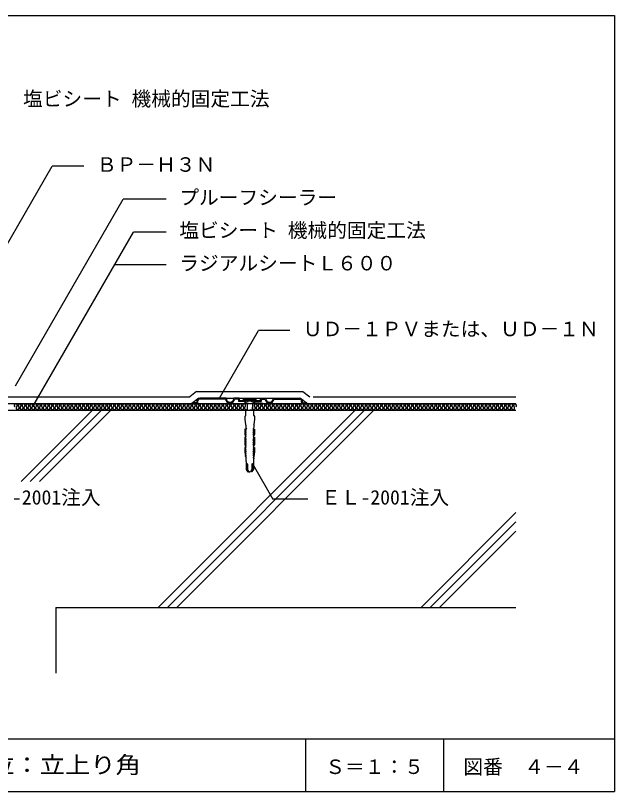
# Model space of a CAD drawing. Units: millimetres, scale not verified. Extents: x -410 to 390, y -605 to 625.
# Drawn here: x -66 to 390, y -605 to -15 of the extents above; entities that cross this region are included whole.
import ezdxf
from ezdxf.enums import TextEntityAlignment as Align

# ---------------------------------------------------------------- set-up
doc = ezdxf.new("R2010")
doc.units = ezdxf.units.MM
doc.header["$LTSCALE"] = 5
doc.linetypes.add('DASHED3', pattern=[4, 3, -1])
for name, color, linetype in [('2-2_in line', 7, 'Continuous'), ('2-3', 3, 'Continuous'), ('2-4_out line', 2, 'Continuous'), ('2-6_鋼板・アングル', 2, 'Continuous'), ('2-7_ビス', 7, 'Continuous'), ('2-A_moji', 7, 'Continuous'), ('2-D_ハッチ他', 4, 'Continuous'), ('2-E_con他', 4, 'Continuous'), ('F-2', 7, 'Continuous'), ('F-5', 6, 'Continuous'), ('F-7', 1, 'Continuous'), ('F-A', 7, 'Continuous')]:
    doc.layers.add(name, color=color, linetype=linetype)
doc.styles.add('HG丸ｺﾞｼｯｸM-PRO', font='')
doc.styles.add('ＭＳ ゴシック', font='')
doc.styles.get('HG丸ｺﾞｼｯｸM-PRO').set_extended_font_data('HG丸ｺﾞｼｯｸM-PRO')
doc.styles.get('ＭＳ ゴシック').set_extended_font_data('MS Gothic')

msp = doc.modelspace()

# ---------------------------------------------------------------- linework, layer by layer
at = {"layer": '2-2_in line'}
for p, q in [((73.67, -306.405), (68.38, -310.405)), ((151.079, -306.405), (156.369, -310.405)), ((-149.043, -310.405), (314.842, -310.405)), ((-185.158, -315.405), (314.842, -315.405))]:
    msp.add_line(p, q, dxfattribs=at)
at = {"layer": '2-3'}
for q in [(314.842, -465.405), (-35.158, -515.405)]:
    msp.add_line((-35.158, -465.405), q, dxfattribs=at)
at = {"layer": '2-4_out line'}
for p, q in [((-79.249, -305.405), (66.703, -305.405)), ((71.993, -301.405), (66.703, -305.405)), ((71.993, -301.405), (152.756, -301.405)), ((152.756, -301.405), (158.047, -305.405)), ((160.514, -305.405), (314.842, -305.405))]:
    msp.add_line(p, q, dxfattribs=at)
at = {"layer": '2-6_鋼板・アングル'}
for p, q in [((94.409, -306.405), (74.409, -306.405)), ((94.409, -306.405), (100.409, -306.405)), ((104.409, -306.405), (100.409, -306.405)), ((104.409, -306.405), (120.409, -306.405)), ((104.409, -306.405), (104.409, -308.405)), ((120.409, -306.405), (124.409, -306.405)), ((124.409, -306.405), (130.409, -306.405)), ((130.409, -306.405), (150.409, -306.405)), ((68.909, -310.405), (68.909, -310.305)), ((71.909, -310.405), (68.909, -310.405)), ((71.909, -309.805), (69.409, -309.805)), ((71.909, -310.405), (138.314, -310.405)), ((72.409, -309.305), (72.409, -308.405)), ((73.009, -309.305), (73.009, -308.405)), ((93.86, -307.005), (74.409, -307.005)), ((103.809, -307.005), (100.959, -307.005)), ((103.809, -307.005), (103.809, -309.005)), ((108.161, -309.005), (103.809, -309.005)), ((108.409, -308.405), (104.409, -308.405)), ((108.161, -309.005), (108.809, -309.654)), ((108.409, -308.405), (109.409, -309.405)), ((108.409, -308.405), (116.409, -308.405)), ((108.809, -309.654), (108.809, -310.405)), ((109.409, -309.405), (109.409, -310.405)), ((116.658, -309.005), (116.009, -309.654)), ((116.009, -309.654), (116.009, -310.405)), ((122.339, -310.405), (116.009, -310.405)), ((116.658, -309.005), (121.009, -309.005)), ((121.009, -307.005), (123.86, -307.005)), ((121.009, -307.005), (121.009, -309.005)), ((130.959, -307.005), (150.409, -307.005)), ((138.314, -310.405), (155.909, -310.405)), ((151.809, -309.305), (151.809, -308.405)), ((152.409, -309.305), (152.409, -308.405)), ((152.909, -309.805), (155.409, -309.805)), ((155.909, -310.405), (155.909, -310.305))]:
    msp.add_line(p, q, dxfattribs=at)
msp.add_lwpolyline([(120.409, -306.405), (120.409, -308.405), (116.409, -308.405), (115.409, -309.405), (115.409, -310.405)], dxfattribs=at)
for centre, radius, start, end in [((74.409, -308.405), 2, 89.99999, 179.99999), ((97.409, -306.405), 3, 179.99999, 359.99999), ((127.409, -306.405), 3, 179.99999, 359.99999), ((150.409, -308.405), 2, 359.99999, 89.99999), ((69.409, -310.305), 0.5, 89.99999, 179.99999), ((71.909, -309.305), 1.1, 269.99999, 359.99999), ((71.909, -309.305), 0.5, 269.99999, 359.99999), ((74.409, -308.405), 1.4, 89.99999, 179.99999), ((97.409, -306.405), 3.6, 189.59406, 350.40592), ((127.409, -306.405), 3.6, 189.59406, 350.40592), ((150.409, -308.405), 1.4, 359.99999, 89.99999), ((152.909, -309.305), 1.1, 179.99999, 269.99999), ((152.909, -309.305), 0.5, 179.99999, 269.99999), ((155.409, -310.305), 0.5, 359.99999, 89.99999)]:
    msp.add_arc(centre, radius, start, end, dxfattribs=at)
at = {"layer": '2-7_ビス'}
for p, q in [((107.375, -307.03), (107.375, -307.53)), ((107.375, -307.53), (110.25, -310.405)), ((117.375, -307.53), (107.375, -307.53)), ((110.375, -310.405), (110.375, -315.405)), ((114.375, -310.405), (114.375, -315.405)), ((117.375, -307.53), (114.5, -310.405)), ((109.206, -335.03), (109.206, -335.03)), ((109.206, -335.03), (109.206, -335.03)), ((115.543, -335.03), (115.543, -335.03)), ((115.543, -335.03), (115.543, -335.03)), ((109.205, -350.697), (109.639, -351.521)), ((115.544, -350.697), (115.11, -351.521))]:
    msp.add_line(p, q, dxfattribs=at)
at = {"layer": '2-7_ビス', "linetype": 'DASHED3'}
for p, q in [((109.825, -307.53), (109.825, -307.03)), ((109.825, -307.53), (110.907, -309.405)), ((114.925, -307.53), (113.842, -309.405)), ((114.925, -307.53), (114.925, -307.03))]:
    msp.add_line(p, q, dxfattribs=at)
at = {"layer": '2-7_ビス'}
for points in [[(117.375, -307.53), (117.375, -307.03), (107.375, -307.03)], [(109.375, -319.501), (109.375, -315.405), (112.375, -315.405)], [(115.375, -319.501), (115.375, -315.405), (112.375, -315.405)], [(109.375, -319.501), (108.625, -320.325), (108.625, -322.424), (109.173, -326.542), (109.415, -326.949), (109.375, -326.949), (109.375, -328.763), (109.808, -329.588)], [(115.375, -319.501), (116.125, -320.325), (116.125, -322.424), (115.576, -326.542), (115.335, -326.949), (115.375, -326.949), (115.375, -328.763), (114.942, -329.588)], [(109.678, -329.835), (108.7, -329.835), (108.7, -334.069), (109.201, -335.03), (109.206, -335.03)], [(109.746, -331.155), (109.239, -330.33), (109.239, -329.835)], [(115.003, -331.155), (115.511, -330.33), (115.511, -329.835)], [(115.072, -329.835), (116.05, -329.835), (116.05, -334.069), (115.548, -335.03), (115.543, -335.03)], [(109.239, -336.102), (108.7, -336.102), (108.7, -341.899), (109.206, -342.863)], [(109.206, -335.03), (109.21, -334.553), (109.527, -334.535)], [(109.746, -332.721), (109.239, -331.897), (109.239, -331.419), (109.587, -331.402)], [(109.689, -334.288), (109.239, -333.463), (109.239, -332.986), (109.587, -332.969)], [(109.746, -337.421), (109.239, -336.597), (109.239, -336.102)], [(115.003, -332.721), (115.511, -331.897), (115.511, -331.419), (115.162, -331.402)], [(115.003, -337.421), (115.511, -336.597), (115.511, -336.102)], [(115.06, -334.288), (115.511, -333.463), (115.511, -332.986), (115.163, -332.969)], [(115.543, -335.03), (115.54, -334.553), (115.222, -334.535)], [(115.511, -336.102), (116.05, -336.102), (116.05, -341.899), (115.543, -342.863)], [(109.746, -338.988), (109.239, -338.163), (109.239, -337.686), (109.587, -337.669)], [(109.746, -340.555), (109.239, -339.73), (109.239, -339.253), (109.587, -339.235)], [(109.689, -342.121), (109.239, -341.297), (109.239, -340.819), (109.587, -340.802)], [(115.003, -338.988), (115.511, -338.163), (115.511, -337.686), (115.163, -337.669)], [(115.003, -340.555), (115.511, -339.73), (115.511, -339.253), (115.163, -339.235)], [(115.061, -342.121), (115.511, -341.297), (115.511, -340.819), (115.163, -340.802)], [(109.239, -343.935), (108.7, -343.935), (108.7, -347.184), (109.205, -350.697), (109.206, -350.219), (109.515, -350.202)], [(109.206, -342.863), (109.21, -342.386), (109.53, -342.369)], [(109.682, -348.388), (109.218, -347.563), (109.222, -347.086), (109.557, -347.069)], [(109.714, -346.821), (109.234, -345.997), (109.239, -345.519), (109.587, -345.502)], [(109.746, -345.255), (109.239, -344.43), (109.239, -343.935)], [(115.003, -345.255), (115.511, -344.43), (115.511, -343.935)], [(115.036, -346.821), (115.516, -345.997), (115.511, -345.519), (115.163, -345.502)], [(115.068, -348.388), (115.531, -347.563), (115.527, -347.086), (115.193, -347.069)], [(115.543, -342.863), (115.54, -342.386), (115.219, -342.369)], [(115.511, -343.935), (116.05, -343.935), (116.05, -347.184), (115.544, -350.697), (115.543, -350.219), (115.234, -350.202)], [(109.659, -349.955), (109.209, -349.13), (109.211, -348.653), (109.533, -348.635)], [(109.509, -351.769), (109.375, -351.769), (109.375, -352.552), (109.525, -352.552), (109.525, -354.16), (109.531, -354.16)], [(115.09, -349.955), (115.541, -349.13), (115.538, -348.653), (115.216, -348.635)], [(115.24, -351.769), (115.375, -351.769), (115.375, -352.552), (115.225, -352.552), (115.225, -354.16), (115.218, -354.16)], [(109.581, -354.49), (109.581, -360.44), (110.022, -361.092), (111.025, -362.405), (111.174, -362.405), (110.089, -360.44), (110.089, -356.469)], [(110.672, -356.469), (110.672, -360.44), (111.757, -362.405), (112.375, -362.405)], [(114.077, -356.469), (114.077, -360.44), (112.992, -362.405), (112.375, -362.405)], [(115.168, -354.49), (115.168, -360.44), (114.728, -361.092), (113.725, -362.405), (113.575, -362.405), (114.66, -360.44), (114.66, -356.469)]]:
    msp.add_lwpolyline(points, dxfattribs=at)
for centre, major_axis, start_param, end_param in [((109.667, -329.664), (0, -0.172), 0.06848, 2.1628795), ((115.082, -329.664), (0, -0.172), 4.1203058, 6.2147054), ((109.184, -335.566), (0, -0.536), 0.0442118, 3.0973809), ((109.482, -334.312), (0, -0.229), 0.2312026, 1.6765256), ((109.539, -331.179), (0, -0.229), 0.2312026, 1.6765256), ((109.539, -332.745), (0, -0.229), 0.2312026, 1.6765256), ((115.211, -331.179), (0, -0.229), 4.6066597, 6.0519827), ((115.211, -332.745), (0, -0.229), 4.6066597, 6.0519827), ((115.268, -334.312), (0, -0.229), 4.6066597, 6.0519827), ((115.565, -335.566), (0, -0.536), 3.1858044, 6.2389735), ((109.482, -342.145), (0, -0.229), 0.2312026, 1.6765256), ((109.539, -337.445), (0, -0.229), 0.2312026, 1.6765256), ((109.539, -339.012), (0, -0.229), 0.2312026, 1.6765256), ((109.539, -340.579), (0, -0.229), 0.2312026, 1.6765256), ((115.211, -337.445), (0, -0.229), 4.6066597, 6.0519827), ((115.211, -339.012), (0, -0.229), 4.6066597, 6.0519827), ((115.211, -340.579), (0, -0.229), 4.6066597, 6.0519827), ((115.268, -342.145), (0, -0.229), 4.6066597, 6.0519827), ((109.184, -343.399), (0, -0.536), 0.0442118, 3.0973809), ((109.507, -346.845), (0, -0.229), 0.2312026, 1.6765256), ((109.539, -345.279), (0, -0.229), 0.2312026, 1.6765256), ((115.211, -345.279), (0, -0.229), 4.6066597, 6.0519827), ((115.243, -346.845), (0, -0.229), 4.6066597, 6.0519827), ((115.565, -343.399), (0, -0.536), 3.1858044, 6.2389735), ((109.452, -349.979), (0, -0.229), 0.2312026, 1.6765256), ((109.496, -351.595), (0, -0.174), 0.0818475, 2.1771705), ((109.474, -348.412), (0, -0.229), 0.2312026, 1.6765256), ((115.275, -348.412), (0, -0.229), 4.6066597, 6.0519827), ((115.297, -349.979), (0, -0.229), 4.6066597, 6.0519827), ((115.253, -351.595), (0, -0.174), 4.1060148, 6.2013378), ((108.855, -354.454), (0, -0.8), 1.5261677, 1.947508), ((110.381, -356.479), (0, -0.321), 1.5390306, 4.6806232), ((114.369, -356.479), (0, -0.321), 1.6025621, 4.7441547), ((115.895, -354.454), (0, -0.8), 4.3356773, 4.7570176)]:
    msp.add_ellipse(centre, major_axis=major_axis, ratio=0.909574, start_param=start_param, end_param=end_param, dxfattribs=at)
at = {"layer": '2-A_moji'}
for p, q in [((-137.245, -301.905), (-38.004, -130.015)), ((-13.858, -130.015), (-38.004, -130.015)), ((-65.731, -296.952), (16.216, -155.015)), ((48.798, -155.015), (16.216, -155.015)), ((-52.687, -312.778), (23.964, -180.015)), ((48.798, -180.015), (23.964, -180.015)), ((48.798, -205.015), (9.53, -205.015)), ((89.265, -306.405), (118.935, -255.015)), ((142.762, -255.015), (118.935, -255.015)), ((115.111, -357.131), (130.073, -383.046)), ((156.644, -383.046), (130.073, -383.046))]:
    msp.add_line(p, q, dxfattribs=at)
at = {"layer": '2-D_ハッチ他'}
for centre, start, end in [((-65.572, -311.947), 307.52351, 232.47649), ((-62.628, -311.947), 307.52351, 232.47649), ((-59.685, -311.947), 307.52351, 232.47649), ((-56.741, -311.947), 307.52351, 232.47649), ((-53.797, -311.947), 307.52351, 232.47649), ((-50.853, -311.947), 307.52351, 232.47649), ((-47.909, -311.947), 307.52351, 232.47649), ((-44.965, -311.947), 307.52351, 232.47649), ((-42.021, -311.947), 307.52351, 232.47649), ((-39.077, -311.947), 307.52351, 232.47649), ((-36.133, -311.947), 307.52351, 232.47649), ((-33.189, -311.947), 307.52351, 232.47649), ((-30.245, -311.947), 307.52351, 232.47649), ((-27.301, -311.947), 307.52351, 232.47649), ((-24.357, -311.947), 307.52351, 232.47649), ((-21.414, -311.947), 307.52351, 232.47649), ((-18.47, -311.947), 307.52351, 232.47649), ((-15.526, -311.947), 307.52351, 232.47649), ((-12.582, -311.947), 307.52351, 232.47649), ((-9.638, -311.947), 307.52351, 232.47649), ((-6.694, -311.947), 307.52351, 232.47649), ((-3.75, -311.947), 307.52351, 232.47649), ((-0.806, -311.947), 307.52351, 232.47649), ((2.138, -311.947), 307.52351, 232.47649), ((5.082, -311.947), 307.52351, 232.47649), ((8.026, -311.947), 307.52351, 232.47649), ((10.97, -311.947), 307.52351, 232.47649), ((13.913, -311.947), 307.52351, 232.47649), ((16.857, -311.947), 307.52351, 232.47649), ((19.801, -311.947), 307.52351, 232.47649), ((22.745, -311.947), 307.52351, 232.47649), ((25.689, -311.947), 307.52351, 232.47649), ((28.633, -311.947), 307.52351, 232.47649), ((31.577, -311.947), 307.52351, 232.47649), ((34.521, -311.947), 307.52351, 232.47649), ((37.465, -311.947), 307.52351, 232.47649), ((40.409, -311.947), 307.52351, 232.47649), ((43.353, -311.947), 307.52351, 232.47649), ((46.297, -311.947), 307.52351, 232.47649), ((49.241, -311.947), 307.52351, 232.47649), ((52.184, -311.947), 307.52351, 232.47649), ((55.128, -311.947), 307.52351, 232.47649), ((58.072, -311.947), 307.52351, 232.47649), ((61.016, -311.947), 307.52351, 232.47649), ((63.96, -311.947), 307.52351, 232.47649), ((66.904, -311.947), 307.52351, 232.47649), ((69.848, -311.947), 307.52351, 232.47649), ((72.792, -311.947), 307.52351, 232.47649), ((75.736, -311.947), 307.52351, 232.47649), ((78.68, -311.947), 307.52351, 232.47649), ((81.624, -311.947), 307.52351, 232.47649), ((84.568, -311.947), 307.52351, 232.47649), ((87.511, -311.947), 307.52351, 232.47649), ((90.455, -311.947), 307.52351, 232.47649), ((93.399, -311.947), 307.52351, 232.47649), ((96.343, -311.947), 307.52351, 232.47649), ((99.287, -311.947), 307.52351, 232.47649), ((102.231, -311.947), 307.52351, 232.47649), ((105.175, -311.947), 307.52351, 232.47649), ((108.119, -311.947), 307.52351, 232.47649), ((116.951, -311.947), 307.52351, 232.47649), ((119.895, -311.947), 307.52351, 232.47649), ((122.839, -311.947), 307.52351, 232.47649), ((125.782, -311.947), 307.52351, 232.47649), ((128.726, -311.947), 307.52351, 232.47649), ((131.67, -311.947), 307.52351, 232.47649), ((134.614, -311.947), 307.52351, 232.47649), ((137.558, -311.947), 307.52351, 232.47649), ((140.502, -311.947), 307.52351, 232.47649), ((143.446, -311.947), 307.52351, 232.47649), ((146.39, -311.947), 307.52351, 232.47649), ((149.334, -311.947), 307.52351, 232.47649), ((152.278, -311.947), 307.52351, 232.47649), ((155.222, -311.947), 307.52351, 232.47649), ((158.166, -311.947), 307.52351, 232.47649), ((161.109, -311.947), 307.52351, 232.47649), ((164.053, -311.947), 307.52351, 232.47649), ((166.997, -311.947), 307.52351, 232.47649), ((169.941, -311.947), 307.52351, 232.47649), ((172.885, -311.947), 307.52351, 232.47649), ((175.829, -311.947), 307.52351, 232.47649), ((178.773, -311.947), 307.52351, 232.47649), ((181.717, -311.947), 307.52351, 232.47649), ((184.661, -311.947), 307.52351, 232.47649), ((187.605, -311.947), 307.52351, 232.47649), ((190.549, -311.947), 307.52351, 232.47649), ((193.493, -311.947), 307.52351, 232.47649), ((196.437, -311.947), 307.52351, 232.47649), ((199.38, -311.947), 307.52351, 232.47649), ((202.324, -311.947), 307.52351, 232.47649), ((205.268, -311.947), 307.52351, 232.47649), ((208.212, -311.947), 307.52351, 232.47649), ((211.156, -311.947), 307.52351, 232.47649), ((214.1, -311.947), 307.52351, 232.47649), ((217.044, -311.947), 307.52351, 232.47649), ((219.988, -311.947), 307.52351, 232.47649), ((222.932, -311.947), 307.52351, 232.47649), ((225.876, -311.947), 307.52351, 232.47649), ((228.82, -311.947), 307.52351, 232.47649), ((231.764, -311.947), 307.52351, 232.47649), ((234.708, -311.947), 307.52351, 232.47649), ((237.651, -311.947), 307.52351, 232.47649), ((240.595, -311.947), 307.52351, 232.47649), ((243.539, -311.947), 307.52351, 232.47649), ((246.483, -311.947), 307.52351, 232.47649), ((249.427, -311.947), 307.52351, 232.47649), ((252.371, -311.947), 307.52351, 232.47649), ((255.315, -311.947), 307.52351, 232.47649), ((258.259, -311.947), 307.52351, 232.47649), ((261.203, -311.947), 307.52351, 232.47649), ((264.147, -311.947), 307.52351, 232.47649), ((267.091, -311.947), 307.52351, 232.47649), ((270.035, -311.947), 307.52351, 232.47649), ((272.978, -311.947), 307.52351, 232.47649), ((275.922, -311.947), 307.52351, 232.47649), ((278.866, -311.947), 307.52351, 232.47649), ((281.81, -311.947), 307.52351, 232.47649), ((284.754, -311.947), 307.52351, 232.47649), ((287.698, -311.947), 307.52351, 232.47649), ((290.642, -311.947), 307.52351, 232.47649), ((293.586, -311.947), 307.52351, 232.47649), ((296.53, -311.947), 307.52351, 232.47649), ((299.474, -311.947), 307.52351, 232.47649), ((302.418, -311.947), 307.52351, 232.47649), ((305.362, -311.947), 307.52351, 232.47649), ((308.306, -311.947), 307.52351, 232.47649), ((311.249, -311.947), 307.52351, 232.47649), ((314.193, -311.947), 307.52351, 232.47649), ((-64.1, -313.864), 127.52351, 52.47649), ((-61.156, -313.864), 127.52351, 52.47649), ((-58.213, -313.864), 127.52351, 52.47649), ((-55.269, -313.864), 127.52351, 52.47649), ((-52.325, -313.864), 127.52351, 52.47649), ((-49.381, -313.864), 127.52351, 52.47649), ((-46.437, -313.864), 127.52351, 52.47649), ((-43.493, -313.864), 127.52351, 52.47649), ((-40.549, -313.864), 127.52351, 52.47649), ((-37.605, -313.864), 127.52351, 52.47649), ((-34.661, -313.864), 127.52351, 52.47649), ((-31.717, -313.864), 127.52351, 52.47649), ((-28.773, -313.864), 127.52351, 52.47649), ((-25.829, -313.864), 127.52351, 52.47649), ((-22.886, -313.864), 127.52351, 52.47649), ((-19.942, -313.864), 127.52351, 52.47649), ((-16.998, -313.864), 127.52351, 52.47649), ((-14.054, -313.864), 127.52351, 52.47649), ((-11.11, -313.864), 127.52351, 52.47649), ((-8.166, -313.864), 127.52351, 52.47649), ((-5.222, -313.864), 127.52351, 52.47649), ((-2.278, -313.864), 127.52351, 52.47649), ((0.666, -313.864), 127.52351, 52.47649), ((3.61, -313.864), 127.52351, 52.47649), ((6.554, -313.864), 127.52351, 52.47649), ((9.498, -313.864), 127.52351, 52.47649), ((12.442, -313.864), 127.52351, 52.47649), ((15.385, -313.864), 127.52351, 52.47649), ((18.329, -313.864), 127.52351, 52.47649), ((21.273, -313.864), 127.52351, 52.47649), ((24.217, -313.864), 127.52351, 52.47649), ((27.161, -313.864), 127.52351, 52.47649), ((30.105, -313.864), 127.52351, 52.47649), ((33.049, -313.864), 127.52351, 52.47649), ((35.993, -313.864), 127.52351, 52.47649), ((38.937, -313.864), 127.52351, 52.47649), ((41.881, -313.864), 127.52351, 52.47649), ((44.825, -313.864), 127.52351, 52.47649), ((47.769, -313.864), 127.52351, 52.47649), ((50.712, -313.864), 127.52351, 52.47649), ((53.656, -313.864), 127.52351, 52.47649), ((56.6, -313.864), 127.52351, 52.47649), ((59.544, -313.864), 127.52351, 52.47649), ((62.488, -313.864), 127.52351, 52.47649), ((65.432, -313.864), 127.52351, 52.47649), ((68.376, -313.864), 127.52351, 52.47649), ((71.32, -313.864), 127.52351, 52.47649), ((74.264, -313.864), 127.52351, 52.47649), ((77.208, -313.864), 127.52351, 52.47649), ((80.152, -313.864), 127.52351, 52.47649), ((83.096, -313.864), 127.52351, 52.47649), ((86.04, -313.864), 127.52351, 52.47649), ((88.983, -313.864), 127.52351, 52.47649), ((91.927, -313.864), 127.52351, 52.47649), ((94.871, -313.864), 127.52351, 52.47649), ((97.815, -313.864), 127.52351, 52.47649), ((100.759, -313.864), 127.52351, 52.47649), ((103.703, -313.864), 127.52351, 52.47649), ((106.647, -313.864), 127.52351, 52.47649), ((109.591, -313.864), 127.52351, 310.4414), ((115.479, -313.864), 127.52351, 52.47649), ((118.423, -313.864), 127.52351, 52.47649), ((121.367, -313.864), 127.52351, 52.47649), ((124.31, -313.864), 127.52351, 52.47649), ((127.254, -313.864), 127.52351, 52.47649), ((130.198, -313.864), 127.52351, 52.47649), ((133.142, -313.864), 127.52351, 52.47649), ((136.086, -313.864), 127.52351, 52.47649), ((139.03, -313.864), 127.52351, 52.47649), ((141.974, -313.864), 127.52351, 52.47649), ((144.918, -313.864), 127.52351, 52.47649), ((147.862, -313.864), 127.52351, 52.47649), ((150.806, -313.864), 127.52351, 52.47649), ((153.75, -313.864), 127.52351, 52.47649), ((156.694, -313.864), 127.52351, 52.47649), ((159.638, -313.864), 127.52351, 52.47649), ((162.581, -313.864), 127.52351, 52.47649), ((165.525, -313.864), 127.52351, 52.47649), ((168.469, -313.864), 127.52351, 52.47649), ((171.413, -313.864), 127.52351, 52.47649), ((174.357, -313.864), 127.52351, 52.47649), ((177.301, -313.864), 127.52351, 52.47649), ((180.245, -313.864), 127.52351, 52.47649), ((183.189, -313.864), 127.52351, 52.47649), ((186.133, -313.864), 127.52351, 52.47649), ((189.077, -313.864), 127.52351, 52.47649), ((192.021, -313.864), 127.52351, 52.47649), ((194.965, -313.864), 127.52351, 52.47649), ((197.908, -313.864), 127.52351, 52.47649), ((200.852, -313.864), 127.52351, 52.47649), ((203.796, -313.864), 127.52351, 52.47649), ((206.74, -313.864), 127.52351, 52.47649), ((209.684, -313.864), 127.52351, 52.47649), ((212.628, -313.864), 127.52351, 52.47649), ((215.572, -313.864), 127.52351, 52.47649), ((218.516, -313.864), 127.52351, 52.47649), ((221.46, -313.864), 127.52351, 52.47649), ((224.404, -313.864), 127.52351, 52.47649), ((227.348, -313.864), 127.52351, 52.47649), ((230.292, -313.864), 127.52351, 52.47649), ((233.236, -313.864), 127.52351, 52.47649), ((236.179, -313.864), 127.52351, 52.47649), ((239.123, -313.864), 127.52351, 52.47649), ((242.067, -313.864), 127.52351, 52.47649), ((245.011, -313.864), 127.52351, 52.47649), ((247.955, -313.864), 127.52351, 52.47649), ((250.899, -313.864), 127.52351, 52.47649), ((253.843, -313.864), 127.52351, 52.47649), ((256.787, -313.864), 127.52351, 52.47649), ((259.731, -313.864), 127.52351, 52.47649), ((262.675, -313.864), 127.52351, 52.47649), ((265.619, -313.864), 127.52351, 52.47649), ((268.563, -313.864), 127.52351, 52.47649), ((271.507, -313.864), 127.52351, 52.47649), ((274.45, -313.864), 127.52351, 52.47649), ((277.394, -313.864), 127.52351, 52.47649), ((280.338, -313.864), 127.52351, 52.47649), ((283.282, -313.864), 127.52351, 52.47649), ((286.226, -313.864), 127.52351, 52.47649), ((289.17, -313.864), 127.52351, 52.47649), ((292.114, -313.864), 127.52351, 52.47649), ((295.058, -313.864), 127.52351, 52.47649), ((298.002, -313.864), 127.52351, 52.47649), ((300.946, -313.864), 127.52351, 52.47649), ((303.89, -313.864), 127.52351, 52.47649), ((306.834, -313.864), 127.52351, 52.47649), ((309.777, -313.864), 127.52351, 52.47649), ((312.721, -313.864), 127.52351, 52.47649)]:
    msp.add_arc(centre, 1.208, start, end, dxfattribs=at)
at = {"layer": '2-E_con他'}
for p, q in [((-61.594, -369.675), (-7.324, -315.405)), ((-54.523, -369.675), (-0.253, -315.405)), ((-47.452, -369.675), (6.818, -315.405)), ((42.676, -465.405), (192.676, -315.405)), ((49.747, -465.405), (199.747, -315.405)), ((56.818, -465.405), (206.818, -315.405)), ((242.676, -465.405), (314.842, -393.239)), ((249.747, -465.405), (314.842, -400.31)), ((256.818, -465.405), (314.842, -407.381))]:
    msp.add_line(p, q, dxfattribs=at)
at = {"layer": 'F-2'}
for p, q in [((154.842, -565.405), (154.842, -605.405)), ((259.842, -565.405), (259.842, -605.405))]:
    msp.add_line(p, q, dxfattribs=at)
at = {"layer": 'F-5'}
msp.add_line((-410.158, -565.405), (389.842, -565.405), dxfattribs=at)
at = {"layer": 'F-7'}
for p, q in [((-410.158, -15.405), (389.842, -15.405)), ((389.842, -15.405), (389.842, -605.405)), ((-410.158, -605.405), (389.842, -605.405))]:
    msp.add_line(p, q, dxfattribs=at)

# ---------------------------------------------------------------- texts
at = {"layer": '2-A_moji', "style": 'ＭＳ ゴシック'}
for s, p in [('塩ビシート 機械的固定工法', (-60.071, -87.515)), ('ＢＰ－Ｈ３Ｎ', (-3.858, -137.515)), ('プルーフシーラー', (58.798, -162.515)), ('塩ビシート 機械的固定工法', (58.798, -187.515)), ('ラジアルシートＬ６００', (58.798, -212.515)), ('ＵＤ－１ＰＶまたは、ＵＤ－１Ｎ', (152.762, -262.515)), ('ＥＬ-2001注入', (-98.463, -390.546)), ('ＥＬ-2001注入', (166.644, -390.546))]:
    msp.add_text(s, height=11, dxfattribs=at).set_placement(p, align=Align.BOTTOM_LEFT)
at = {"layer": 'F-A', "style": 'HG丸ｺﾞｼｯｸM-PRO', "width": 1.1}
msp.add_text('部位：立上り角', height=12.83, dxfattribs=at).set_placement((-105.158, -595.405), align=Align.BOTTOM_LEFT)
at = {"layer": 'F-A', "style": 'HG丸ｺﾞｼｯｸM-PRO'}
for s, p in [('Ｓ＝１：５', (169.842, -595.405)), ('図番', (274.842, -595.405)), ('４－４', (321.26, -595.405))]:
    msp.add_text(s, height=11, dxfattribs=at).set_placement(p, align=Align.BOTTOM_LEFT)

doc.saveas('drawing.dxf')
